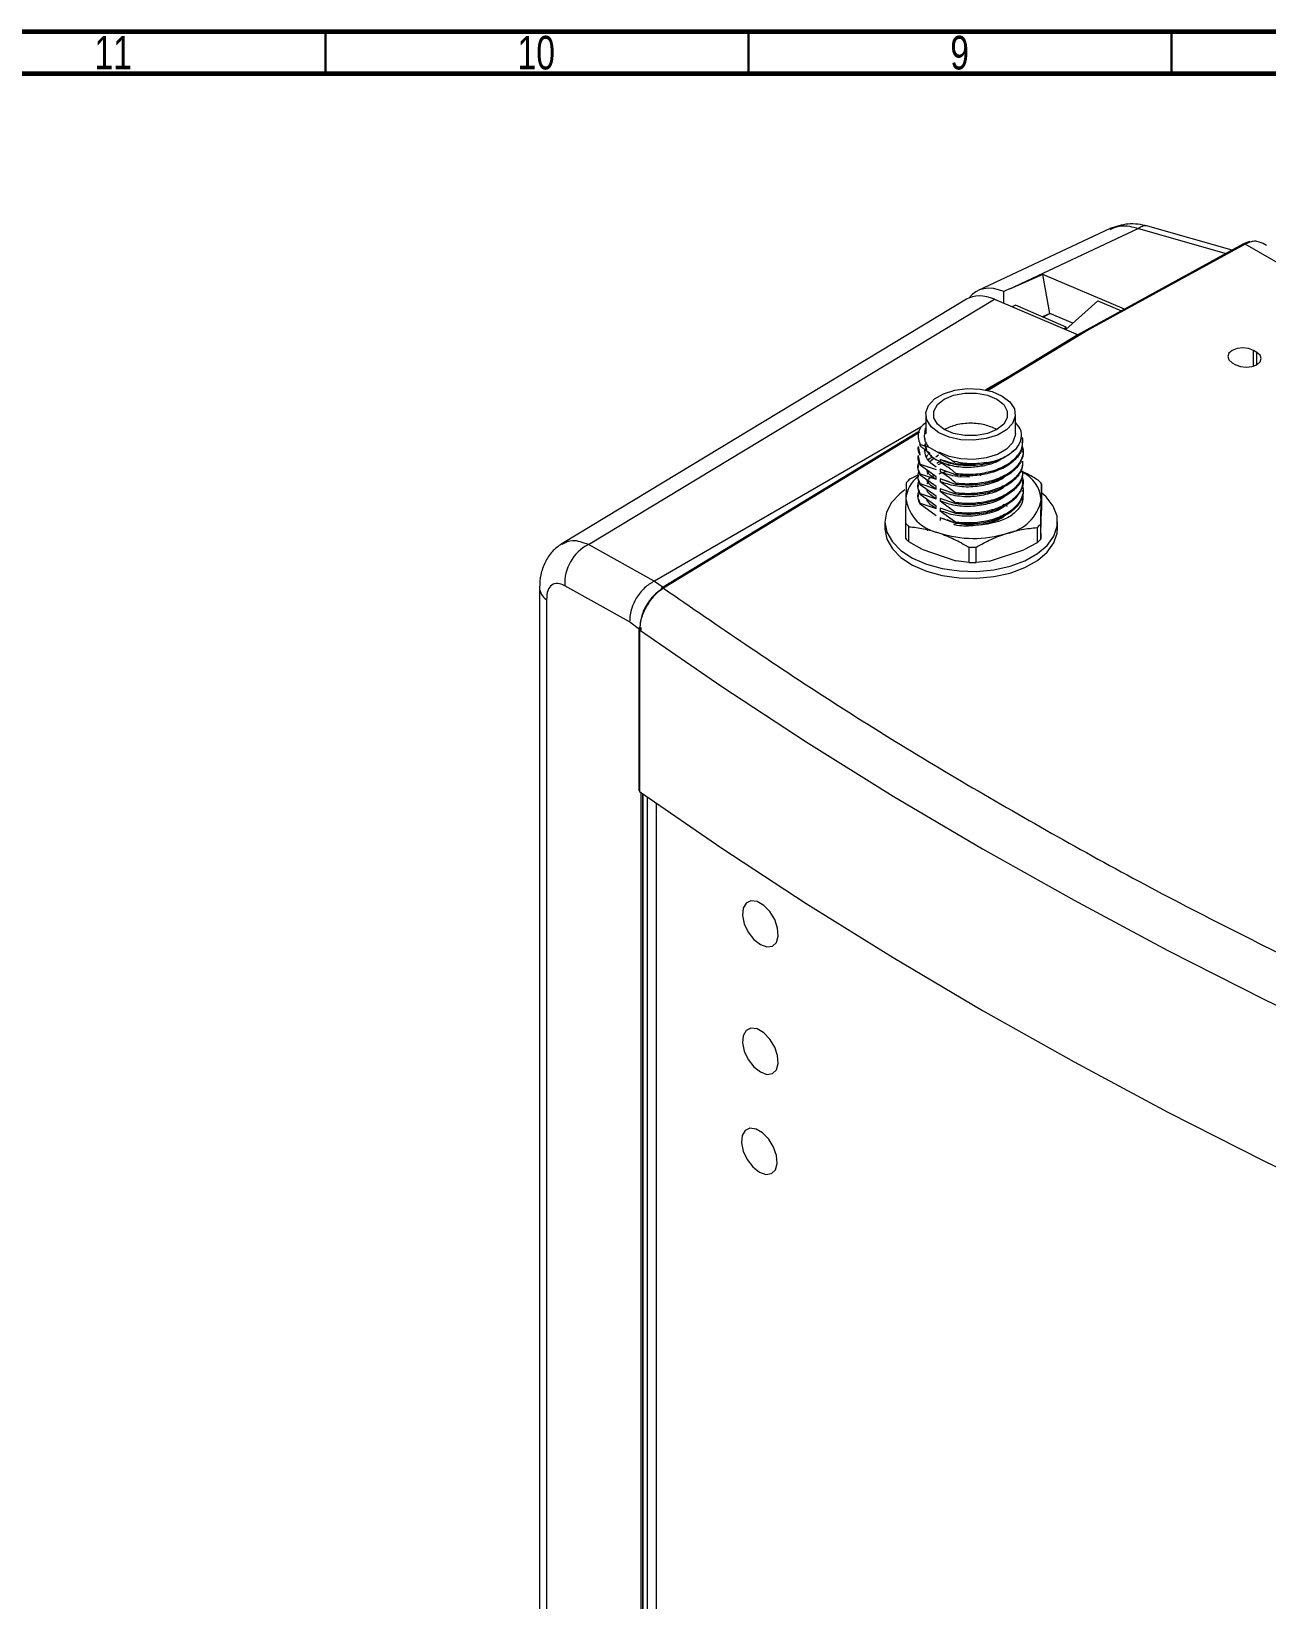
# Model space of a CAD drawing. Header units: millimetres. Extents: x 15 to 1184, y 5 to 836.
# Drawn here: x 664.7 to 810.7, y 650.6 to 836 of the extents above; entities that cross this region are included whole.
import ezdxf

# ---------------------------------------------------------------- set-up
doc = ezdxf.new("R2010")
doc.units = ezdxf.units.MM
doc.styles.add('SLDTEXTSTYLE0', font='TXT', dxfattribs={"width": 0.75})

msp = doc.modelspace()

# ---------------------------------------------------------------- linework, layer by layer
at = {"color": 7, "linetype": 'Continuous', "lineweight": 60}
for p, q in [((15, 836), (1184, 836)), ((20, 831), (1179, 831))]:
    msp.add_line(p, q, dxfattribs=at)
at = {"color": 7, "linetype": 'Continuous', "lineweight": 30}
for p, q in [((699.5, 831), (699.5, 836)), ((749.5, 831), (749.5, 836)), ((799.5, 831), (799.5, 836))]:
    msp.add_line(p, q, dxfattribs=at)
at = {"color": 7, "linetype": 'Continuous', "lineweight": 15}
for p, q in [((792.24, 812.68), (776.64, 805.36)), ((795.62, 812.7), (780.36, 805.54)), ((806.67, 810.14), (796.69, 812.98)), ((808.02, 810.88), (789.5, 800.73)), ((808.21, 810.85), (789.69, 800.71)), ((808.6, 811.13), (808.02, 810.88)), ((808.78, 811.1), (808.21, 810.85)), ((895.33, 760.56), (808.21, 810.85)), ((784.29, 807.27), (780.36, 805.54)), ((793.95, 803.17), (784.29, 807.27)), ((785.13, 802.66), (784.29, 807.27)), ((779.68, 803.87), (779.68, 805.24)), ((775.27, 804.33), (727.43, 775.43)), ((730.58, 775.33), (778.58, 804.33)), ((778.58, 804.33), (788.46, 800.13)), ((781.05, 803.62), (780.69, 803.43)), ((787.06, 801.02), (781.05, 803.62)), ((787, 800.75), (790.8, 804.16)), ((790.8, 804.16), (793.59, 802.97)), ((785.13, 802.66), (784.24, 802.24)), ((787.84, 801.5), (785.13, 802.66)), ((786.79, 800.84), (787.06, 801.02)), ((787.07, 800.81), (787.06, 801.02)), ((788.36, 800.08), (777.67, 793.57)), ((789.49, 800.73), (788.36, 800.08)), ((789.69, 800.71), (788.57, 800.06)), ((809.6, 798.04), (809.19, 798.28)), ((781.55, 795.93), (777.52, 793.61)), ((806.68, 796.83), (807.09, 796.6)), ((770.45, 790.72), (770.45, 788.44)), ((781.05, 788.44), (781.05, 790.72)), ((769.89, 789.2), (738.4, 771.02)), ((769.72, 788.74), (739.24, 770.19)), ((769.55, 788.09), (769.55, 787.95)), ((769.57, 787.95), (769.79, 787.01)), ((770.33, 788.69), (770.45, 788.9)), ((769.55, 786.94), (769.55, 786.8)), ((769.79, 786), (769.59, 786.94)), ((769.79, 787.01), (769.79, 787.16)), ((770.38, 787.88), (770.32, 787.74)), ((770.32, 786.3), (770.37, 786.41)), ((770.36, 787.3), (770.55, 786.59)), ((773.62, 785.24), (770.76, 786.89)), ((781.95, 787.37), (781.95, 787.52)), ((781.95, 786.22), (781.95, 786.36)), ((769.55, 785.85), (769.55, 785.64)), ((769.55, 784.7), (769.55, 784.49)), ((769.79, 784.85), (769.59, 785.79)), ((769.79, 784.85), (771.67, 784.2)), ((769.79, 784.71), (769.79, 784.85)), ((771.67, 783.34), (769.79, 784.71)), ((770.51, 785.58), (770.7, 785.99)), ((770.94, 785.17), (771.42, 785.53)), ((771.63, 785.69), (771.95, 785.93)), ((773.3, 784.63), (771.67, 785.36)), ((772.15, 785.39), (772.15, 785.1)), ((773.78, 784.89), (772.15, 785.39)), ((772.15, 784.24), (772.15, 783.95)), ((774.03, 783.59), (772.15, 784.24)), ((773.62, 785.24), (774.03, 784.89)), ((774.03, 784.89), (774.03, 784.75)), ((781.95, 785.07), (781.95, 785.21)), ((769.44, 783.51), (768.59, 783.07)), ((769.55, 783.54), (769.55, 783.34)), ((769.55, 782.39), (769.55, 782.19)), ((769.79, 783.7), (771.67, 783.05)), ((769.79, 783.55), (769.79, 783.7)), ((771.67, 782.19), (769.79, 783.55)), ((769.79, 782.55), (771.67, 781.9)), ((769.79, 782.4), (769.79, 782.55)), ((771.67, 781.04), (769.79, 782.4)), ((771.67, 783.05), (771.67, 783.34)), ((772.15, 783.09), (772.15, 782.8)), ((774.03, 782.44), (772.15, 783.09)), ((773.24, 782.76), (772.15, 783.09)), ((772.15, 782.8), (774.03, 781.43)), ((774.03, 783.74), (774.03, 783.59)), ((774.03, 782.59), (774.03, 782.44)), ((774.23, 783.37), (775.63, 783.33)), ((774.55, 783.57), (774.55, 783.35)), ((776.95, 783.46), (776.95, 783.66)), ((776.95, 783.46), (776.95, 783.47)), ((778.46, 783.87), (778.26, 783.9)), ((781.95, 783.92), (781.95, 784.06)), ((781.95, 782.76), (781.95, 782.91)), ((784.15, 782.52), (784.15, 780.72)), ((769.55, 781.24), (769.55, 781.03)), ((769.79, 781.39), (771.67, 780.75)), ((769.79, 781.25), (769.79, 781.39)), ((771.67, 779.88), (769.79, 781.25)), ((771.67, 781.9), (771.67, 782.19)), ((771.67, 780.75), (771.67, 781.04)), ((772.15, 781.94), (772.15, 781.65)), ((774.03, 781.29), (772.15, 781.94)), ((772.41, 781.86), (772.15, 781.94)), ((772.15, 781.65), (774.03, 780.28)), ((772.15, 780.78), (772.15, 780.5)), ((774.03, 780.14), (772.15, 780.78)), ((772.15, 780.5), (774.03, 779.13)), ((774.03, 781.43), (774.03, 781.29)), ((781.89, 780.94), (781.87, 780.61)), ((781.95, 781.61), (781.95, 781.76)), ((781.95, 780.46), (781.95, 780.6)), ((784.15, 780.72), (784.13, 779.37)), ((769.79, 780.24), (771.67, 779.6)), ((769.79, 780.1), (769.79, 780.24)), ((771.67, 778.73), (769.79, 780.1)), ((771.67, 779.6), (771.67, 779.88)), ((772.15, 779.63), (772.15, 779.34)), ((774.03, 778.99), (772.15, 779.63)), ((772.15, 779.34), (774.03, 777.98)), ((774.03, 780.28), (774.03, 780.14)), ((774.03, 779.13), (774.03, 778.99)), ((780.13, 779.82), (779.62, 780.08)), ((784.07, 776.67), (784.13, 779.37)), ((765.63, 778.04), (765.63, 777.22)), ((768.05, 777.88), (768.05, 776.08)), ((768.47, 775.65), (768.47, 777.45)), ((770.66, 776.97), (770.72, 777.12)), ((772.15, 778.48), (772.15, 778.19)), ((774.03, 777.83), (772.15, 778.48)), ((772.66, 778.33), (772.15, 778.48)), ((773.76, 777.94), (772.98, 778.24)), ((774.03, 777.98), (774.03, 777.83)), ((778.27, 778.14), (778.63, 777.98)), ((783.61, 777.34), (783.61, 775.54)), ((784.05, 775.96), (784.05, 777.76)), ((786.03, 777.22), (786.03, 778.04)), ((738.36, 771), (730.58, 775.33)), ((770.01, 774.8), (768.47, 775.65)), ((775.56, 775.01), (775.56, 773.22)), ((776.41, 773.21), (776.41, 775.01)), ((783.61, 775.54), (782.05, 774.71)), ((784.07, 776.67), (784.05, 775.96)), ((770.01, 774.8), (774.02, 773.42)), ((775.56, 773.22), (774.02, 773.42)), ((777.98, 773.39), (776.41, 773.21)), ((777.98, 773.39), (782.05, 774.71)), ((724.8, 770.25), (724.8, 535.2)), ((735.46, 766.19), (727.79, 770.47)), ((738.4, 771.02), (738.36, 771)), ((725.63, 768.85), (725.63, 533.8)), ((736.55, 765.39), (736.55, 746.28)), ((736.64, 765.24), (736.64, 746.14)), ((736.81, 521.08), (736.81, 746.02)), ((736.96, 745.91), (736.96, 540.22)), ((738.58, 744.77), (738.58, 540.81))]:
    msp.add_line(p, q, dxfattribs=at)
at = {"color": 8, "linetype": 'Continuous', "lineweight": 15}
for p, q in [((795.62, 812.7), (805.97, 809.76)), ((784.28, 802.22), (785.14, 802.65)), ((788.57, 800.06), (777.84, 793.53)), ((809.19, 796.42), (809.19, 798.28)), ((809.6, 796.6), (809.6, 798.04)), ((769.7, 788.58), (739.45, 770.18)), ((738.4, 771.02), (739.42, 770.3)), ((737.01, 745.87), (737.01, 540.2)), ((737.55, 540.23), (737.55, 745.49))]:
    msp.add_line(p, q, dxfattribs=at)
at = {"color": 7, "linetype": 'Continuous', "lineweight": 15, "flags": 128}
for points in [[(809.19, 798.28), (808.61, 798.5), (807.93, 798.58), (807.25, 798.5), (806.68, 798.28), (806.29, 797.95), (806.16, 797.56), (806.29, 797.16), (806.68, 796.83)], [(807.09, 796.6), (807.66, 796.37), (808.34, 796.3), (809.02, 796.37), (809.6, 796.6), (809.98, 796.93), (810.12, 797.32), (809.98, 797.71), (809.6, 798.04)], [(772, 788.56), (771.1, 789.26), (770.57, 790.07), (770.46, 790.94), (770.78, 791.79), (771.51, 792.56), (772.57, 793.17), (773.9, 793.59), (775.37, 793.78), (776.87, 793.71), (778.29, 793.41), (779.5, 792.89), (780.4, 792.19), (780.93, 791.37), (781.03, 790.51), (780.71, 789.65), (779.99, 788.89), (778.92, 788.27), (777.6, 787.86), (776.13, 787.67), (774.62, 787.73), (773.21, 788.04), (772, 788.56)], [(778.86, 792.52), (779.67, 791.88), (780.09, 791.12), (780.09, 790.33), (779.67, 789.57), (778.86, 788.93), (777.75, 788.46), (776.44, 788.21), (775.06, 788.21), (773.75, 788.46), (772.64, 788.93), (771.83, 789.57), (771.4, 790.33), (771.4, 791.12), (771.83, 791.88), (772.64, 792.52), (773.75, 792.99), (775.06, 793.23), (776.44, 793.23), (777.75, 792.99), (778.86, 792.52)], [(781.05, 788.44), (781.03, 788.22), (780.71, 787.37), (779.99, 786.6), (778.92, 785.99), (777.6, 785.57), (776.13, 785.39), (774.62, 785.45), (773.21, 785.75), (772, 786.27)], [(768, 781.82), (767.39, 781.35), (766.41, 780.3), (765.82, 779.16), (765.63, 777.97), (765.86, 776.79), (766.51, 775.65), (767.53, 774.62), (768.89, 773.72), (770.54, 773.01), (772.4, 772.49), (774.41, 772.21), (776.47, 772.16), (778.5, 772.36), (780.43, 772.78), (782.17, 773.43), (783.65, 774.26), (784.81, 775.24), (785.6, 776.34), (785.99, 777.51), (785.97, 778.7), (785.53, 779.87), (784.69, 780.96), (784.15, 781.44)], [(765.63, 777.22), (765.63, 777.15), (765.86, 775.97), (766.51, 774.84), (767.53, 773.8), (768.89, 772.91), (770.54, 772.19), (772.4, 771.68), (774.41, 771.39), (776.47, 771.35), (778.5, 771.54), (780.43, 771.97), (782.17, 772.61), (783.65, 773.44), (784.81, 774.43), (785.6, 775.53), (785.99, 776.7), (786.03, 777.22)], [(736.64, 765.24), (746.34, 758.56), (756.33, 752.01), (766.61, 745.61), (777.16, 739.37), (787.98, 733.28), (799.06, 727.35), (810.4, 721.58), (821.98, 715.97)], [(736.64, 746.14), (746.34, 739.45), (756.33, 732.9), (766.61, 726.51), (777.16, 720.26), (787.98, 714.17), (799.06, 708.24), (810.4, 702.47), (821.98, 696.87)], [(750.91, 728.05), (751.68, 727.78), (752.34, 727.87), (752.81, 728.31), (753.03, 729.06), (752.95, 729.99), (752.61, 731), (752.03, 731.94), (751.3, 732.68), (750.52, 733.13), (749.8, 733.23), (749.22, 732.96), (748.87, 732.35), (748.8, 731.5), (749.01, 730.51), (749.48, 729.52), (750.15, 728.66), (750.91, 728.05)], [(750.91, 712.99), (751.68, 712.71), (752.34, 712.8), (752.81, 713.25), (753.03, 713.99), (752.95, 714.93), (752.61, 715.93), (752.03, 716.87), (751.3, 717.62), (750.52, 718.07), (749.8, 718.16), (749.22, 717.89), (748.87, 717.28), (748.8, 716.43), (749.01, 715.44), (749.48, 714.45), (750.15, 713.59), (750.91, 712.99)], [(750.79, 701.16), (751.56, 700.88), (752.22, 700.98), (752.69, 701.42), (752.9, 702.17), (752.83, 703.1), (752.48, 704.11), (751.91, 705.05), (751.18, 705.79), (750.4, 706.24), (749.67, 706.34), (749.1, 706.06), (748.75, 705.46), (748.68, 704.6), (748.89, 703.62), (749.36, 702.63), (750.02, 701.77), (750.79, 701.16)]]:
    msp.add_lwpolyline(points, dxfattribs=at)
at = {"color": 8, "linetype": 'Continuous', "lineweight": 15}
for centre, radius, start, end in [((796.43, 811.78), 1.23, 77.6765, 131.3277), ((808.09, 810.7), 0.193, 52.7842, 112.8665), ((808.66, 810.93), 0.213, 55.8297, 106.0004), ((726.59, 770.36), 1.8, 183.3856, 237.4066), ((736.73, 765.4), 0.184, 183.9585, 239.4145)]:
    msp.add_arc(centre, radius, start, end, dxfattribs=at)
at = {"color": 7, "linetype": 'Continuous', "lineweight": 15}
for centre, radius, start, end in [((776.73, 791.49), 6.53, 277.8285, 313.3799), ((771.65, 780.47), 3.56, 126.2074, 175.4245), ((772.29, 778.82), 5.64, 131.0385, 137.2593), ((780.17, 780.33), 3.94, 4.3687, 63.9884), ((780.08, 778.99), 5.39, 40.9379, 47.3468), ((772.9, 781.49), 4.85, 188.8107, 259.474), ((779.16, 781.63), 5.05, 279.762, 348.5357), ((772.12, 781.41), 5.39, 220.9379, 227.3468), ((779.91, 781.59), 5.64, 311.0385, 317.2593), ((732.93, 770.75), 5.15, 117.1401, 183.1844), ((772.12, 779.62), 5.39, 220.9379, 227.3468), ((776.11, 789.2), 13.14, 251.8465, 287.2992), ((776.1, 790.59), 15.58, 267.9941, 271.1516), ((779.91, 779.79), 5.64, 311.0385, 317.2593), ((776.1, 788.79), 15.58, 267.9941, 271.1516), ((739.33, 770.03), 0.181, 52.0644, 187.9791), ((1014.77, 1157.7), 480.93, 234.4959, 234.6929), ((736.74, 765.37), 0.195, 115.6177, 175.0861), ((736.73, 746.3), 0.184, 183.9585, 239.4145)]:
    msp.add_arc(centre, radius, start, end, dxfattribs=at)
for centre, major_axis, ratio, start_param, end_param in [((779.32, 797.43), (-4, 6.93), 0.577434, 5.628431, 6.294557), ((780.45, 798.31), (-4.01, 6.94), 0.575996, 5.633597, 6.525478), ((803.7, 809.23), (175.58, 76.56), 0.031296, 1.690454, 1.694397), ((788.57, 799.73), (-0.204, 0.344), 0.584889, 5.49115, 6.289904), ((789.69, 800.38), (-0.196, 0.349), 0.569775, 5.504244, 6.289561)]:
    msp.add_ellipse(centre, major_axis=major_axis, ratio=ratio, start_param=start_param, end_param=end_param, dxfattribs=at)
for points, knots in [([(796.69, 812.98), (796.31, 813.07), (795.53, 813.24), (793.96, 813.27), (792.93, 812.92), (792.23, 812.68)], [0, 0, 0, 0, 0.245638, 0.494035, 1, 1, 1, 1]), ([(810.74, 810.7), (810.46, 810.86), (809.99, 811.12), (809.31, 811.22), (808.95, 811.14), (808.78, 811.1)], [0, 0, 0, 0, 0.4182793, 0.7212838, 1, 1, 1, 1]), ([(770.45, 789.76), (770.24, 789.58), (769.67, 789.07), (769.44, 788.13), (769.68, 787.46), (769.79, 787.16)], [0, 0, 0, 0, 0.237675, 0.658429, 1, 1, 1, 1]), ([(781.21, 786.75), (781.43, 787.11), (781.87, 787.84), (781.78, 788.93), (781.26, 789.52), (781.05, 789.77)], [0, 0, 0, 0, 0.367678, 0.735995, 1, 1, 1, 1]), ([(770.33, 788.69), (770.29, 788.33), (770.22, 787.71), (770.6, 787.13), (770.76, 786.89)], [0, 0, 0, 0, 0.587056, 1, 1, 1, 1]), ([(770.45, 789.09), (770.43, 789.07), (770.35, 788.94), (770.34, 788.8), (770.33, 788.69)], [0, 0, 0, 0, 0.1661899, 1, 1, 1, 1]), ([(778.86, 788.93), (778.4, 789.14), (777.5, 789.55), (775.75, 789.73), (774.02, 789.55), (773.12, 789.15), (772.68, 788.94)], [0, 0, 0, 0, 0.251856, 0.503713, 0.755569, 1, 1, 1, 1]), ([(774.03, 783.74), (774.72, 783.69), (776.1, 783.58), (778.18, 783.94), (779.98, 784.65), (781.28, 785.68), (781.99, 786.83), (781.9, 787.61), (781.86, 787.97)], [0, 0, 0, 0, 0.171207, 0.342415, 0.513581, 0.684769, 0.855972, 1, 1, 1, 1]), ([(781.86, 787.37), (781.91, 787.56), (781.97, 787.76), (781.87, 787.95), (781.86, 787.97)], [0, 0, 0, 0, 0.914343, 1, 1, 1, 1]), ([(769.79, 785.86), (769.68, 786.11), (769.55, 786.42), (769.55, 786.74), (769.55, 786.8)], [0, 0, 0, 0, 0.8088291, 1, 1, 1, 1]), ([(769.79, 787.16), (769.92, 787.13), (770.24, 787.05), (770.56, 786.95), (770.76, 786.89)], [0, 0, 0, 0, 0.409923, 1, 1, 1, 1]), ([(770.96, 786.09), (770.94, 786.11), (770.66, 786.31), (770.27, 786.61), (769.9, 786.91), (769.79, 787.01)], [0, 0, 0, 0, 0.059558, 0.707779, 1, 1, 1, 1]), ([(770.93, 785.97), (770.97, 785.91), (771.08, 785.77), (771.3, 785.61), (771.48, 785.48), (771.58, 785.42), (771.63, 785.39), (771.65, 785.37), (771.66, 785.36), (771.67, 785.36), (771.67, 785.36), (771.67, 785.36), (771.67, 785.36), (771.67, 785.36), (771.67, 785.36), (771.67, 785.36), (771.66, 785.36), (771.64, 785.38), (771.52, 785.46), (771.09, 785.78), (770.57, 786.34), (770.41, 786.87), (770.34, 787.11)], [0, 0, 0, 0, 0.070781, 0.181215, 0.235748, 0.262817, 0.276299, 0.283027, 0.286387, 0.288066, 0.288906, 0.289326, 0.289331, 0.289351, 0.28943, 0.289748, 0.291026, 0.296156, 0.316751, 0.399957, 0.740813, 1, 1, 1, 1]), ([(771.67, 784.49), (771.26, 784.8), (770.47, 785.38), (770.39, 786.1), (770.36, 786.44)], [0, 0, 0, 0, 0.532389, 1, 1, 1, 1]), ([(781.85, 786.96), (781.87, 786.92), (782.05, 786.47), (781.9, 785.59), (781.35, 784.68), (780.6, 783.99), (779.65, 783.36), (778.08, 782.76), (776.66, 782.54), (775.78, 782.5), (775.09, 782.48), (774.49, 782.54), (774.03, 782.59)], [0, 0, 0, 0, 0.01839, 0.181667, 0.341973, 0.399492, 0.509232, 0.673824, 0.833332, 0.852788, 0.887087, 1, 1, 1, 1]), ([(774.03, 783.59), (774.69, 783.54), (776.01, 783.44), (778.04, 783.76), (779.85, 784.43), (781.16, 785.44), (781.84, 786.3), (781.84, 786.79), (781.84, 786.86)], [0, 0, 0, 0, 0.188638, 0.377278, 0.574045, 0.770834, 0.967647, 1, 1, 1, 1]), ([(781.21, 786.75), (780.84, 786.4), (780.1, 785.72), (778.36, 785), (776.26, 784.59), (774.8, 784.69), (774.03, 784.75)], [0, 0, 0, 0, 0.238091, 0.476181, 0.724575, 1, 1, 1, 1]), ([(781.89, 786.7), (781.9, 786.7), (782.06, 786.29), (781.89, 785.44), (781.35, 784.54), (780.6, 783.84), (779.82, 783.33), (778.87, 782.92), (777.65, 782.55), (776.05, 782.29), (774.72, 782.39), (774.03, 782.44)], [0, 0, 0, 0, 0.0028495, 0.1687118, 0.3315562, 0.3899854, 0.501464, 0.6083249, 0.6691935, 0.8312274, 1, 1, 1, 1]), ([(769.79, 783.7), (769.63, 784.07), (769.41, 784.57), (769.65, 785.06), (769.7, 785.19)], [0, 0, 0, 0, 0.751141, 1, 1, 1, 1]), ([(769.79, 784.71), (769.69, 784.96), (769.56, 785.28), (769.54, 785.66), (769.55, 785.78), (769.56, 785.83)], [0, 0, 0, 0, 0.677472, 0.883263, 1, 1, 1, 1]), ([(769.79, 783.55), (769.69, 783.8), (769.56, 784.13), (769.54, 784.51), (769.55, 784.63), (769.56, 784.68)], [0, 0, 0, 0, 0.677472, 0.883263, 1, 1, 1, 1]), ([(770.79, 785.33), (770.79, 785.34), (770.86, 785.49), (771.07, 785.6), (771.26, 785.7)], [0, 0, 0, 0, 0.0627724, 1, 1, 1, 1]), ([(771.78, 784.94), (771.85, 785.01), (771.94, 785.1), (772.1, 785.14), (772.13, 785.15)], [0, 0, 0, 0, 0.785143, 1, 1, 1, 1]), ([(771.92, 784.75), (771.95, 784.78), (772.09, 784.89), (772.33, 784.94), (772.5, 784.98)], [0, 0, 0, 0, 0.266956, 1, 1, 1, 1]), ([(779.78, 785.68), (779.49, 785.48), (778.82, 785.04), (777.44, 784.62), (775.72, 784.4), (773.8, 784.49), (772.7, 784.9), (772.15, 785.1)], [0, 0, 0, 0, 0.150674, 0.33958, 0.525252, 0.764634, 1, 1, 1, 1]), ([(774.03, 784.75), (773.92, 784.77), (773.59, 784.85), (772.96, 785.03), (772.44, 785.26), (772.15, 785.39)], [0, 0, 0, 0, 0.181003, 0.543206, 1, 1, 1, 1]), ([(772.15, 785.1), (772.42, 784.94), (772.83, 784.69), (773.35, 784.3), (773.7, 784.02), (773.92, 783.83), (774.03, 783.74)], [0, 0, 0, 0, 0.431061, 0.646292, 0.823018, 1, 1, 1, 1]), ([(773.62, 785.24), (774.26, 785.1), (775.56, 784.83), (776.92, 784.96), (777.62, 785.03)], [0, 0, 0, 0, 0.490968, 1, 1, 1, 1]), ([(781.87, 785.21), (781.88, 784.96), (781.89, 784.29), (781.35, 783.53), (780.6, 782.83), (779.65, 782.21), (778.08, 781.61), (776.66, 781.39), (775.78, 781.35), (775.09, 781.33), (774.49, 781.39), (774.03, 781.43)], [0, 0, 0, 0, 0.110902, 0.28507, 0.347564, 0.466793, 0.645618, 0.818919, 0.840058, 0.877323, 1, 1, 1, 1]), ([(781.87, 785.07), (781.88, 784.81), (781.89, 784.15), (781.35, 783.38), (780.6, 782.69), (779.82, 782.17), (778.87, 781.76), (777.65, 781.4), (776.05, 781.14), (774.72, 781.24), (774.03, 781.29)], [0, 0, 0, 0, 0.110902, 0.285071, 0.347564, 0.466795, 0.581087, 0.646189, 0.819491, 1, 1, 1, 1]), ([(777.62, 785.03), (776.93, 784.92), (775.73, 784.73), (774.54, 784.84), (774.03, 784.89)], [0, 0, 0, 0, 0.574452, 1, 1, 1, 1]), ([(768.16, 782.64), (768.15, 782.39), (768.13, 781.89), (768.11, 781.13), (768.1, 780.75)], [0, 0, 0, 0, 0.495796, 1, 1, 1, 1]), ([(769.79, 782.55), (769.62, 782.92), (769.41, 783.39), (769.63, 783.85), (769.67, 783.95)], [0, 0, 0, 0, 0.797874, 1, 1, 1, 1]), ([(769.79, 781.39), (769.62, 781.77), (769.41, 782.24), (769.63, 782.7), (769.67, 782.8)], [0, 0, 0, 0, 0.7978739, 1, 1, 1, 1]), ([(769.79, 782.4), (769.69, 782.65), (769.56, 782.98), (769.54, 783.36), (769.55, 783.48), (769.56, 783.52)], [0, 0, 0, 0, 0.677472, 0.883263, 1, 1, 1, 1]), ([(769.79, 781.25), (769.69, 781.5), (769.56, 781.83), (769.54, 782.2), (769.55, 782.33), (769.56, 782.37)], [0, 0, 0, 0, 0.677472, 0.883263, 1, 1, 1, 1]), ([(771.67, 783.05), (771.21, 783.35), (770.7, 783.68), (770.6, 784.09), (770.59, 784.13)], [0, 0, 0, 0, 0.912234, 1, 1, 1, 1]), ([(771.67, 781.9), (771.21, 782.2), (770.7, 782.53), (770.6, 782.94), (770.59, 782.97)], [0, 0, 0, 0, 0.912234, 1, 1, 1, 1]), ([(770.68, 783.65), (770.7, 783.75), (770.73, 783.88), (770.89, 783.99), (770.94, 784.02)], [0, 0, 0, 0, 0.6922194, 1, 1, 1, 1]), ([(770.68, 782.5), (770.7, 782.59), (770.73, 782.73), (770.89, 782.83), (770.94, 782.87)], [0, 0, 0, 0, 0.692219, 1, 1, 1, 1]), ([(770.78, 783.01), (770.79, 783.02), (770.88, 783.24), (771.18, 783.4), (771.46, 783.54)], [0, 0, 0, 0, 0.075843, 1, 1, 1, 1]), ([(772.03, 783.68), (772.03, 783.68), (772.24, 783.83), (772.59, 783.9), (772.94, 783.97)], [0, 0, 0, 0, 0.010084, 1, 1, 1, 1]), ([(774.03, 782.59), (773.9, 782.7), (773.53, 783.02), (772.9, 783.49), (772.4, 783.8), (772.15, 783.95)], [0, 0, 0, 0, 0.215214, 0.605692, 1, 1, 1, 1]), ([(774.23, 783.37), (773.84, 783.44), (773.09, 783.56), (772.46, 783.82), (772.15, 783.95)], [0, 0, 0, 0, 0.506736, 1, 1, 1, 1]), ([(779.76, 783.33), (779.75, 783.32), (779.36, 782.94), (778.04, 782.46), (776.03, 782.08), (773.88, 782.17), (772.72, 782.59), (772.15, 782.8)], [0, 0, 0, 0, 0.010044, 0.260335, 0.50153, 0.752577, 1, 1, 1, 1]), ([(781.87, 784.06), (781.88, 783.8), (781.89, 783.14), (781.35, 782.38), (780.6, 781.68), (779.65, 781.05), (778.08, 780.45), (776.66, 780.24), (775.78, 780.19), (775.09, 780.18), (774.49, 780.24), (774.03, 780.28)], [0, 0, 0, 0, 0.110902, 0.28507, 0.347564, 0.466793, 0.645618, 0.818919, 0.840058, 0.877323, 1, 1, 1, 1]), ([(781.87, 783.92), (781.88, 783.66), (781.89, 783), (781.35, 782.23), (780.6, 781.54), (779.82, 781.02), (778.87, 780.61), (777.65, 780.25), (776.05, 779.98), (774.72, 780.09), (774.03, 780.14)], [0, 0, 0, 0, 0.1109023, 0.2850712, 0.3475638, 0.4667948, 0.5810871, 0.6461885, 0.8194907, 1, 1, 1, 1]), ([(781.89, 783.25), (781.9, 783.24), (782.06, 782.83), (781.89, 781.99), (781.35, 781.08), (780.6, 780.38), (779.82, 779.87), (778.87, 779.46), (777.65, 779.09), (776.05, 778.83), (774.72, 778.93), (774.03, 778.99)], [0, 0, 0, 0, 0.002849, 0.168712, 0.331556, 0.389985, 0.501464, 0.608325, 0.669193, 0.831227, 1, 1, 1, 1]), ([(781.87, 782.91), (781.88, 782.65), (781.89, 781.99), (781.35, 781.22), (780.6, 780.53), (779.65, 779.9), (778.08, 779.3), (776.66, 779.09), (775.78, 779.04), (775.09, 779.03), (774.49, 779.09), (774.03, 779.13)], [0, 0, 0, 0, 0.110902, 0.28507, 0.347564, 0.466793, 0.645618, 0.818919, 0.840058, 0.877323, 1, 1, 1, 1]), ([(781.84, 782.36), (781.86, 782.31), (782.05, 781.87), (781.9, 780.98), (781.35, 780.07), (780.6, 779.38), (779.65, 778.75), (778.08, 778.15), (776.66, 777.93), (775.78, 777.89), (775.09, 777.87), (774.49, 777.93), (774.03, 777.98)], [0, 0, 0, 0, 0.019611, 0.182685, 0.342791, 0.40024, 0.509843, 0.67423, 0.833539, 0.852971, 0.887227, 1, 1, 1, 1]), ([(783.73, 782.95), (783.16, 783.31), (782.57, 783.67), (781.96, 783.92), (781.95, 783.93)], [0, 0, 0, 0, 0.974393, 1, 1, 1, 1]), ([(784.1, 780.63), (784.11, 781.01), (784.13, 781.76), (784.14, 782.27), (784.15, 782.52)], [0, 0, 0, 0, 0.495074, 1, 1, 1, 1]), ([(768.1, 780.75), (768.09, 780.33), (768.07, 779.47), (768.06, 778.42), (768.05, 777.88)], [0, 0, 0, 0, 0.495074, 1, 1, 1, 1]), ([(769.79, 780.24), (769.62, 780.62), (769.41, 781.09), (769.63, 781.55), (769.67, 781.64)], [0, 0, 0, 0, 0.797874, 1, 1, 1, 1]), ([(769.79, 780.1), (769.69, 780.35), (769.56, 780.67), (769.54, 781.05), (769.55, 781.17), (769.56, 781.22)], [0, 0, 0, 0, 0.677472, 0.883263, 1, 1, 1, 1]), ([(771.67, 780.75), (771.21, 781.05), (770.7, 781.37), (770.6, 781.79), (770.59, 781.82)], [0, 0, 0, 0, 0.912234, 1, 1, 1, 1]), ([(771.67, 779.6), (771.21, 779.89), (770.7, 780.22), (770.6, 780.63), (770.59, 780.67)], [0, 0, 0, 0, 0.912234, 1, 1, 1, 1]), ([(779.76, 782.18), (779.75, 782.17), (779.36, 781.78), (778.04, 781.31), (776.03, 780.93), (773.88, 781.02), (772.72, 781.44), (772.15, 781.65)], [0, 0, 0, 0, 0.010044, 0.260335, 0.50153, 0.752577, 1, 1, 1, 1]), ([(779.76, 781.03), (779.75, 781.02), (779.36, 780.63), (778.04, 780.15), (776.03, 779.78), (773.88, 779.86), (772.72, 780.29), (772.15, 780.5)], [0, 0, 0, 0, 0.010044, 0.260335, 0.50153, 0.752577, 1, 1, 1, 1]), ([(781.89, 782.1), (781.9, 782.09), (782.06, 781.68), (781.89, 780.83), (781.35, 779.93), (780.6, 779.23), (779.82, 778.72), (778.87, 778.31), (777.65, 777.94), (776.05, 777.68), (774.72, 777.78), (774.03, 777.83)], [0, 0, 0, 0, 0.002849, 0.168712, 0.331556, 0.389985, 0.501464, 0.608325, 0.669193, 0.831227, 1, 1, 1, 1]), ([(781.84, 781.25), (781.87, 781.18), (782.04, 780.74), (781.72, 779.9), (780.87, 778.89), (779.55, 778.17), (778.51, 777.93), (778.07, 777.83)], [0, 0, 0, 0, 0.050916, 0.306208, 0.561285, 0.814748, 1, 1, 1, 1]), ([(781.89, 780.94), (781.9, 780.94), (781.96, 780.78), (781.91, 780.62), (781.87, 780.46)], [0, 0, 0, 0, 0.043825, 1, 1, 1, 1]), ([(784.05, 777.76), (784.06, 778.29), (784.07, 779.35), (784.09, 780.2), (784.1, 780.63)], [0, 0, 0, 0, 0.495796, 1, 1, 1, 1]), ([(779.76, 779.88), (779.75, 779.86), (779.36, 779.48), (778.04, 779), (776.03, 778.63), (773.88, 778.71), (772.72, 779.13), (772.15, 779.34)], [0, 0, 0, 0, 0.010044, 0.260335, 0.50153, 0.752577, 1, 1, 1, 1]), ([(779.76, 778.73), (779.75, 778.71), (779.36, 778.33), (778.03, 777.84), (776.05, 777.5), (774.49, 777.48), (773.83, 777.69), (773.77, 777.71)], [0, 0, 0, 0, 0.01293, 0.335128, 0.645617, 0.968789, 1, 1, 1, 1]), ([(768.47, 777.45), (769.05, 777.39), (770.21, 777.27), (771.41, 776.9), (772.01, 776.72)], [0, 0, 0, 0, 0.495796, 1, 1, 1, 1]), ([(778.07, 777.83), (777.85, 777.78), (777.06, 777.63), (775.74, 777.55), (774.74, 777.74), (774.31, 777.82)], [0, 0, 0, 0, 0.1840567, 0.6504388, 1, 1, 1, 1]), ([(780.01, 776.66), (780.61, 776.83), (781.83, 777.18), (783.01, 777.28), (783.61, 777.34)], [0, 0, 0, 0, 0.495074, 1, 1, 1, 1]), ([(727.44, 775.43), (727.04, 775.14), (726.25, 774.56), (725.43, 773.27), (724.9, 771.81), (724.83, 770.76), (724.8, 770.25)], [0, 0, 0, 0, 0.2624578, 0.5198174, 0.766388, 1, 1, 1, 1]), ([(772.01, 776.72), (772.61, 776.49), (773.8, 776.03), (774.97, 775.36), (775.56, 775.01)], [0, 0, 0, 0, 0.495074, 1, 1, 1, 1]), ([(776.41, 775.01), (777, 775.34), (778.18, 776), (779.4, 776.44), (780.01, 776.66)], [0, 0, 0, 0, 0.495796, 1, 1, 1, 1]), ([(727.79, 770.47), (727.5, 770.59), (726.92, 770.84), (726.21, 770.61), (725.72, 769.96), (725.66, 769.22), (725.63, 768.85)], [0, 0, 0, 0, 0.250046, 0.500001, 0.749875, 1, 1, 1, 1]), ([(738.36, 771), (737.97, 770.77), (737.38, 770.41), (736.69, 769.65), (736.13, 768.86), (735.72, 767.95), (735.47, 766.99), (735.46, 766.47), (735.46, 766.19)], [0, 0, 0, 0, 0.2418206, 0.3688403, 0.4995903, 0.7093362, 0.844655, 1, 1, 1, 1]), ([(739.45, 770.18), (739.08, 769.91), (738.35, 769.38), (737.56, 768.27), (737.09, 767.33), (736.73, 766.36), (736.68, 765.68), (736.64, 765.24)], [0, 0, 0, 0, 0.250392, 0.499699, 0.630215, 0.757259, 1, 1, 1, 1]), ([(739.16, 770.01), (738.83, 769.77), (738.18, 769.28), (737.35, 768.1), (736.77, 766.78), (736.69, 765.96), (736.66, 765.55)], [0, 0, 0, 0, 0.250589, 0.500273, 0.750034, 1, 1, 1, 1]), ([(739.45, 770.18), (745.93, 765.72), (758.9, 756.8), (779.83, 744.18), (801.69, 732.09), (817.14, 724.61), (824.87, 720.86)], [0, 0, 0, 0, 0.249998, 0.5, 0.749998, 1, 1, 1, 1]), ([(736.81, 765.23), (736.81, 765.28), (736.81, 765.39), (736.82, 765.5), (736.82, 765.55)], [0, 0, 0, 0, 0.499419, 1, 1, 1, 1])]:
    msp.add_open_spline(points, degree=3, knots=knots, dxfattribs=at)
at = {"color": 8, "linetype": 'Continuous', "lineweight": 15}
for points, knots in [([(792.28, 812.58), (792.67, 812.77), (793.63, 813.22), (794.88, 812.9), (795.62, 812.7)], [0, 0, 0, 0, 0.406947, 1, 1, 1, 1]), ([(730.58, 775.33), (729.94, 775.57), (728.74, 776.01), (727.85, 775.57), (727.43, 775.36)], [0, 0, 0, 0, 0.533792, 1, 1, 1, 1])]:
    msp.add_open_spline(points, degree=3, knots=knots, dxfattribs=at)

# ---------------------------------------------------------------- texts
at = {"color": 7, "linetype": 'Continuous', "lineweight": 0, "attachment_point": 2, "style": 'SLDTEXTSTYLE0'}
for s, insert, char_height in [('11', (674.42, 835.47), 3.969), ('10', (724.42, 835.47), 3.969), ('9', (774.46, 835.47), 3.97)]:
    msp.add_mtext(s, dxfattribs=dict(at, insert=insert, char_height=char_height))

doc.saveas('drawing.dxf')
